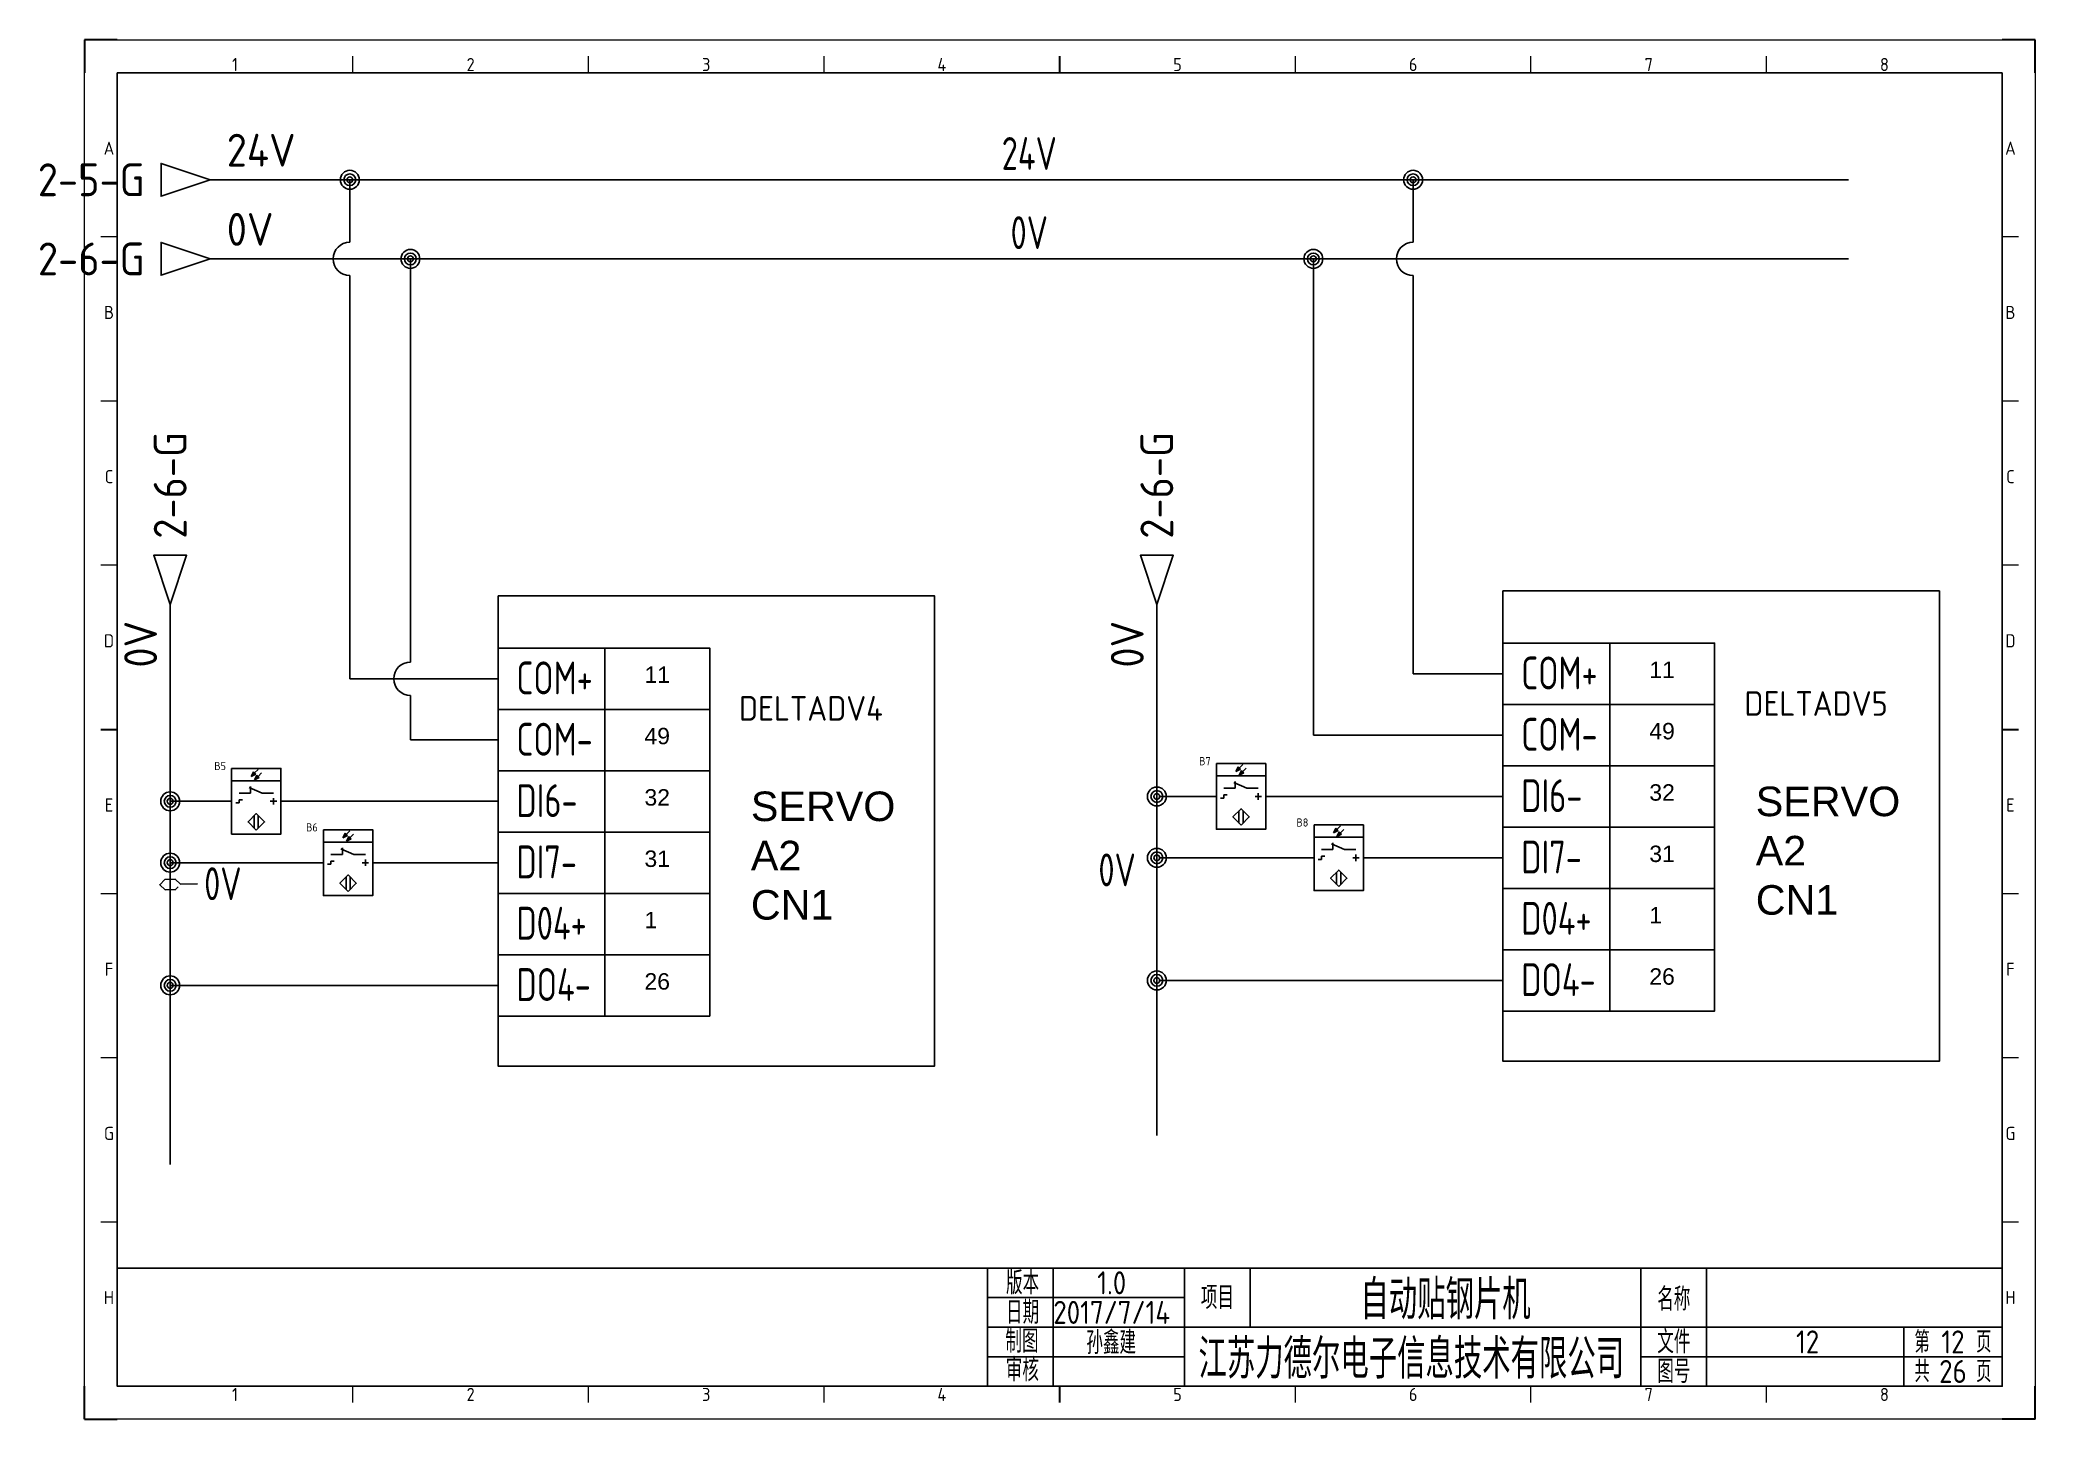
# Model space of a CAD drawing. Header units: millimetres. Extents: x 2023 to 2326, y 1387 to 1597.
import ezdxf
from ezdxf.enums import TextEntityAlignment as Align

# ---------------------------------------------------------------- set-up
doc = ezdxf.new("R2010")
doc.units = ezdxf.units.MM
for name, color, linetype in [('AE_BOR', 1, 'Continuous'), ('SYMS', 7, 'Continuous'), ('TAGS', 150, 'Continuous'), ('TERMS', 123, 'Continuous'), ('WIRENO', 72, 'Continuous'), ('WIREREF_DEST', 52, 'Continuous'), ('WIRES', 7, 'Continuous'), ('XREF', 7, 'Continuous'), ('图框_标题栏属性', 1, 'Continuous'), ('图框_标题栏文字', 6, 'Continuous')]:
    doc.layers.add(name, color=color, linetype=linetype)
doc.styles.add('ACGBTS', font='ISOCP.SHX')
doc.styles.get("Standard").update_dxf_attribs({"font": 'arial.ttf'})
doc.styles.add('WD_IEC', font='isocp2.shx', dxfattribs={"width": 0.9, "height": 4, "bigfont": 'gbcbig.shx'})
doc.styles.add('工程字', font='gbenor.shx', dxfattribs={"bigfont": 'gbcbig.shx'})

# ---------------------------------------------------------------- blocks, each defined once
blk = doc.blocks.new('Border')
for p, q in [((584, 410), (10, 410)), ((10, 410), (10, 10)), ((584, 10), (584, 410)), ((10, 10), (584, 10))]:
    blk.add_line(p, q)
at = {"layer": 'AE_BOR', "color": 1, "lineweight": 30}
for p, q in [((10, 420), (0, 420)), ((0, 420), (0, 410)), ((594, 420), (584, 420)), ((594, 410), (594, 420)), ((297, 410), (297, 415)), ((5, 210), (10, 210)), ((584, 210), (589, 210)), ((0, 0), (0, 10)), ((297, 5), (297, 10)), ((594, 0), (594, 10)), ((0, 0), (10, 0)), ((594, 0), (584, 0))]:
    blk.add_line(p, q, dxfattribs=at)
at = {"layer": 'AE_BOR', "color": 1, "lineweight": 15}
for p, q in [((0, 420), (594, 420)), ((0, 0), (0, 420)), ((594, 420), (594, 0)), ((81.75, 410), (81.75, 415)), ((153.5, 410), (153.5, 415)), ((225.25, 410), (225.25, 415)), ((368.75, 410), (368.75, 415)), ((440.5, 410), (440.5, 415)), ((512.25, 410), (512.25, 415)), ((10, 360), (5, 360)), ((589, 360), (584, 360)), ((10, 310), (5, 310)), ((589, 310), (584, 310)), ((10, 260), (5, 260)), ((589, 260), (584, 260)), ((10, 160), (5, 160)), ((589, 160), (584, 160)), ((10, 110), (5, 110)), ((589, 110), (584, 110)), ((10, 60), (5, 60)), ((589, 60), (584, 60)), ((81.75, 5), (81.75, 10)), ((153.5, 5), (153.5, 10)), ((225.25, 5), (225.25, 10)), ((368.75, 5), (368.75, 10)), ((440.5, 5), (440.5, 10)), ((512.25, 5), (512.25, 10)), ((594, 0), (0, 0))]:
    blk.add_line(p, q, dxfattribs=at)
at = {"layer": 'AE_BOR', "color": 1, "lineweight": 15, "style": 'ACGBTS'}
for s, p in [('1', (45.875, 412.5)), ('2', (117.625, 412.5)), ('3', (189.375, 412.5)), ('4', (261.125, 412.5)), ('5', (332.875, 412.5)), ('6', (404.625, 412.5)), ('7', (476.375, 412.5)), ('8', (548.125, 412.5)), ('A', (7.5, 387)), ('A', (586.5, 387)), ('B', (7.5, 337)), ('B', (586.5, 337)), ('C', (7.5, 287)), ('C', (586.5, 287)), ('D', (7.5, 237)), ('D', (586.5, 237)), ('E', (7.5, 187)), ('E', (586.5, 187)), ('F', (7.5, 137)), ('F', (586.5, 137)), ('G', (7.5, 87)), ('G', (586.5, 87)), ('H', (7.5, 37)), ('H', (586.5, 37)), ('1', (45.875, 7.5)), ('2', (117.625, 7.5)), ('3', (189.375, 7.5)), ('4', (261.125, 7.5)), ('5', (332.875, 7.5)), ('6', (404.625, 7.5)), ('7', (476.375, 7.5)), ('8', (548.125, 7.5))]:
    blk.add_text(s, height=4, dxfattribs=at).set_placement(p, align=Align.MIDDLE)
blk = doc.blocks.new('LdrDkA4')
for p, q in [((132.5, 0), (132.5, 18)), ((142.5, 0), (142.5, 18)), ((162.5, 0), (162.5, 18)), ((162.5, 0), (162.5, 18)), ((162.5, 0), (162.5, 18)), ((172.5, 18), (172.5, 13.5)), ((232, 0), (232, 18)), ((242, 0), (242, 18)), ((132.5, 13.5), (162.5, 13.5)), ((172.5, 13.5), (172.5, 9)), ((132.5, 9), (162.99, 9)), ((162.5, 9), (287, 9)), ((272, 0), (272, 9)), ((132.5, 4.5), (162.5, 4.5)), ((232, 4.5), (287, 4.5)), ((142.5, 2.09), (142.5, 2.09)), ((142.5, 2.09), (142.5, 2.09))]:
    blk.add_line(p, q)
blk.add_lwpolyline([(132.5, 18), (0, 18), (0, 0), (132.5, 0)], close=True)
blk.add_lwpolyline([(132.5, 0), (287, 0), (287, 18), (132.5, 18)])
at = {"flags": 9}
blk.add_attdef('WD_TB', (0, 0), '', height=2.5, dxfattribs=at)
at = {"layer": '图框_标题栏属性', "style": '工程字'}
for tag, height, p in [('版本', 3.5, (151.42, 15.75)), ('项目', 6, (202.25, 13.5)), ('名称', 3.5, (264.42, 13.27)), ('日期', 3.5, (151.42, 11.25)), ('制图', 3.5, (151.34, 6.85)), ('公司名称', 6, (197.03, 4.5)), ('文件', 3.5, (257.37, 6.75)), ('页数', 3.5, (279.5, 6.75)), ('审核', 3.5, (151.65, 2.36)), ('图号', 3.5, (257.37, 2.25)), ('总数', 3.5, (279.5, 2.25))]:
    blk.add_attdef(tag, text='', height=height, dxfattribs=at).set_placement(p, align=Align.MIDDLE)
at = {"layer": '图框_标题栏文字', "style": '工程字'}
for s, height, p in [('版本', 3.5, (137.85, 15.75)), ('项目', 3.5, (167.5, 13.5)), ('名称', 3.5, (237, 13.27)), ('日期', 3.5, (137.85, 11.25)), ('制图', 3.5, (137.75, 6.85)), ('文件', 3.5, (237, 6.75)), ('第    页', 3.25, (279.5, 6.75)), ('审核', 3.5, (137.81, 2.51)), ('图号', 3.5, (237, 2.25)), ('共    页', 3.25, (279.5, 2.25))]:
    blk.add_text(s, height=height, dxfattribs=at).set_placement(p, align=Align.MIDDLE_CENTER)
blk = doc.blocks.new('HA1D3')
blk.add_lwpolyline([(0, 0), (-3.75, -1.25), (-3.75, 1.25)], close=True)
at = {"style": 'WD_IEC'}
for tag, p, height, flags in [('WIRENO', (1.25, 1), 2.5, 8), ('X1TERM01', (0, 0), 0.32, 1)]:
    blk.add_attdef(tag, p, '', height=height, dxfattribs=dict(at, flags=flags))
at = {"style": 'WD_IEC', "flags": 1}
blk.add_attdef('SIGCODE', text='', height=1, dxfattribs=at).set_placement((-2.5, 1.8), align=Align.RIGHT)
at = {"style": 'WD_IEC'}
blk.add_attdef('XREF', text='', height=2.5, dxfattribs=at).set_placement((-5, 0), align=Align.MIDDLE_RIGHT)
blk.add_attdef('DESC1', text='', height=2.5, dxfattribs=at).set_placement((1.25, -1), align=Align.TOP_LEFT)
blk = doc.blocks.new('WD_WNH')
at = {"linetype": 'Continuous', "style": 'WD_IEC', "width": 0.8}
blk.add_attdef('WIRENO', text='', height=2.5, dxfattribs=at).set_placement((0, 0.75), align=Align.CENTER)
at = {"style": 'WD_IEC', "flags": 1}
for tag, p in [('W08USER', (0, 0.375)), ('W04USER', (0, 0.875)), ('W05USER', (0, 0.75)), ('W09USER', (0, 0.25)), ('W03USER', (0, 1)), ('W06USER', (0, 0.625)), ('W07USER', (0, 0.5)), ('W02USER', (0, 1.125)), ('W01USER', (0, 1.25)), ('W10USER', (0, 0.125))]:
    blk.add_attdef(tag, text='', height=0.08, dxfattribs=at).set_placement(p, align=Align.CENTER)
blk = doc.blocks.new('ASDA2')
for points in [[(-33.23, 68.64), (33.23, 68.64), (33.23, -2.96), (-33.23, -2.96)], [(-33.23, 60.7), (-16.95, 60.7), (-16.95, 51.36), (-33.23, 51.36)], [(-16.95, 60.7), (-0.99, 60.7), (-0.99, 51.36), (-16.95, 51.36)], [(-33.23, 51.36), (-16.95, 51.36), (-16.95, 42.02), (-33.23, 42.02)], [(-16.95, 51.36), (-0.99, 51.36), (-0.99, 42.02), (-16.95, 42.02)], [(-33.23, 42.02), (-16.95, 42.02), (-16.95, 32.68), (-33.23, 32.68)], [(-16.95, 42.02), (-0.99, 42.02), (-0.99, 32.68), (-16.95, 32.68)], [(-33.23, 32.68), (-16.95, 32.68), (-16.95, 23.35), (-33.23, 23.35)], [(-16.95, 32.68), (-0.99, 32.68), (-0.99, 23.35), (-16.95, 23.35)], [(-33.23, 23.35), (-16.95, 23.35), (-16.95, 14.01), (-33.23, 14.01)], [(-16.95, 23.35), (-0.99, 23.35), (-0.99, 14.01), (-16.95, 14.01)], [(-33.23, 14.01), (-16.95, 14.01), (-16.95, 4.67), (-33.23, 4.67)], [(-16.95, 14.01), (-0.99, 14.01), (-0.99, 4.67), (-16.95, 4.67)]]:
    blk.add_lwpolyline(points, close=True)
at = {"attachment_point": 1}
for s, width, gutter_width, insert, char_height in [('11', 8.0121, 12.5, (-10.93, 57.89), 2.5), ('49', 8.0121, 12.5, (-10.93, 48.55), 2.5), ('32', 8.0121, 12.5, (-10.93, 39.21), 2.5), ('SERVO A2\\PCN1', 19.7866, 8.12, (5.27, 38.85), 4.5), ('31', 8.0121, 12.5, (-10.93, 29.87), 2.5), ('1', 8.0121, 12.5, (-10.93, 20.53), 2.5), ('26', 8.0121, 12.5, (-10.93, 11.19), 2.5)]:
    blk.add_mtext_dynamic_manual_height_columns(s, width=width, gutter_width=gutter_width, heights=[0], dxfattribs=dict(at, insert=insert, char_height=char_height))
at = {"style": 'WD_IEC'}
for tag, p in [('INST', (-64.64, 65.14)), ('LOC', (-64.64, 59.89)), ('RATING1', (-64.64, 47.89)), ('TAG1', (25.36, 49.63)), ('XREF', (-64.64, 41.89)), ('DESC1', (-64.64, 36.11)), ('DESC2', (-64.64, 30.86)), ('DESC3', (-64.64, 25.61))]:
    blk.add_attdef(tag, text='', height=3.75, dxfattribs=at).set_placement(p, align=Align.RIGHT)
at = {"style": 'WD_IEC', "flags": 1}
for tag, p, height in [('MFG', (-88.98, 59.89), 2.25), ('CAT', (-88.98, 56.14), 2.25), ('X4TERM01', (-33.23, 56.03), 0.08), ('X4TERM02', (-33.23, 46.69), 0.08), ('X4TERM03', (-33.23, 37.35), 0.08), ('ASSYCODE', (-91.61, 29.14), 1.5), ('FAMILY', (-91.61, 26.89), 1.5), ('X4TERM04', (-33.23, 28.02), 0.08), ('CATDESC', (-91.61, 24.64), 1.5), ('X4TERM05', (-33.23, 18.68), 0.08), ('X4TERM06', (-33.23, 9.34), 0.08)]:
    blk.add_attdef(tag, p, '', height=height, dxfattribs=at)
at = {"style": 'WD_IEC', "width": 0.8}
for tag, p in [('TERM01', (-30.43, 53.65)), ('TERM02', (-30.43, 44.31)), ('TERM03', (-30.43, 34.97)), ('TERM04', (-30.43, 25.63)), ('TERM05', (-30.43, 16.29)), ('TERM06', (-30.43, 6.95))]:
    blk.add_attdef(tag, p, '', height=5, dxfattribs=at)
blk = doc.blocks.new('WDDOT')
for radius in [0.72, 0.449, 0.223]:
    blk.add_circle((0, 0), radius)
blk = doc.blocks.new('HA1D2')
blk.add_lwpolyline([(0, 0), (-1.25, 3.75), (1.25, 3.75)], close=True)
at = {"style": 'WD_IEC'}
blk.add_attdef('XREF', text='', height=2.5, rotation=90, dxfattribs=at).set_placement((0, 5), align=Align.MIDDLE_LEFT)
at = {"style": 'WD_IEC', "flags": 1}
blk.add_attdef('SIGCODE', text='', height=1, dxfattribs=at).set_placement((-2.5, 1.8), align=Align.RIGHT)
blk.add_attdef('X8TERM01', (0, 0), '', height=0.32, dxfattribs=at)
at = {"style": 'WD_IEC', "flags": 8}
blk.add_attdef('WIRENO', text='', height=2.5, rotation=90, dxfattribs=at).set_placement((-1, -1.25), align=Align.RIGHT)
at = {"style": 'WD_IEC'}
blk.add_attdef('DESC1', text='', height=2.5, rotation=90, dxfattribs=at).set_placement((1, -1.25), align=Align.TOP_RIGHT)
blk = doc.blocks.new('WD_WNV')
at = {"linetype": 'Continuous', "style": 'WD_IEC', "width": 0.8}
blk.add_attdef('WIRENO', text='', height=2.5, dxfattribs=at).set_placement((-1.6, 0), align=Align.MIDDLE_RIGHT)
at = {"style": 'WD_IEC', "flags": 1}
for tag, p in [('W08USER', (-1, 0.375)), ('W04USER', (-1, 0.875)), ('W05USER', (-1, 0.75)), ('W09USER', (-1, 0.25)), ('W03USER', (-1, 1)), ('W06USER', (-1, 0.625)), ('W07USER', (-1, 0.5)), ('W02USER', (-1, 1.125)), ('W01USER', (-1, 1.25)), ('W10USER', (-1, 0.125))]:
    blk.add_attdef(tag, text='', height=0.08, dxfattribs=at).set_placement(p, align=Align.CENTER)
blk = doc.blocks.new('HPE12PE2')
for p, q in [((7.5, 6.25), (-7.5, 6.25)), ((-0.88, 9.01), (-1.59, 7.59)), ((-1.59, 7.59), (-0.18, 8.3)), ((-0.18, 8.3), (-0.88, 9.01)), ((-0.53, 8.66), (0.53, 9.72)), ((0.18, 7.95), (-0.53, 6.53)), ((-0.53, 6.53), (0.88, 7.24)), ((0.88, 7.24), (0.18, 7.95)), ((0.53, 7.59), (1.59, 8.66)), ((-1.75, 2.5), (-5.25, 2.5)), ((-5.25, -0.5), (-5.25, 0.5)), ((-5.25, 0.5), (-4.25, 0.5)), ((1.75, 2.5), (-2.19, 4.25)), ((-1.75, 2.5), (-1.75, 4.51)), ((5.25, 2.5), (1.75, 2.5)), ((6.25, 0), (4.25, 0)), ((5.25, 1), (5.25, -1)), ((-6.25, -0.5), (-5.25, -0.5)), ((-0.63, -8.12), (-0.63, -4.38)), ((0.62, -8.12), (0.62, -4.38))]:
    blk.add_line(p, q)
for points in [[(-7.5, 10), (-7.5, -10), (7.5, -10), (7.5, 10)], [(0, -8.75), (-2.5, -6.25), (0, -3.75), (2.5, -6.25)]]:
    blk.add_lwpolyline(points, close=True)
for points in [[(-0.18, 8.3), (-0.88, 9.01), (-1.59, 7.59)], [(0.88, 7.24), (0.18, 7.95), (-0.53, 6.53)]]:
    blk.add_solid(points)
at = {"style": 'WD_IEC'}
for tag, p in [('INST', (-9.25, 16.5)), ('LOC', (-9.25, 13)), ('TAG1', (-9.25, 9.5)), ('DESC1', (-9.25, -13.85)), ('XREF', (-9.25, -10)), ('DESC2', (-9.25, -17.35)), ('WDTAGALT', (-9, -24.5)), ('DESC3', (-9.25, -20.85))]:
    blk.add_attdef(tag, text='', height=2.5, dxfattribs=at).set_placement(p, align=Align.RIGHT)
for tag, p, height, flags in [('MFG', (10.25, 12.75), 1.5, 1), ('CAT', (10.25, 10.25), 1.5, 1), ('X4TERM01', (-7.5, 0), 0.32, 1), ('X1TERM02', (7.5, 0), 0.32, 1), ('TERM02', (8.5, 1), 2, 8), ('ASSYCODE', (8.5, -10.25), 1, 1), ('FAMILY', (8.5, -11.75), 1, 1), ('CATDESC', (8.5, -13.25), 1, 1)]:
    blk.add_attdef(tag, p, '', height=height, dxfattribs=dict(at, flags=flags))
at = {"style": 'WD_IEC', "flags": 8}
blk.add_attdef('TERM01', text='', height=2, dxfattribs=at).set_placement((-8.5, 1), align=Align.RIGHT)

msp = doc.modelspace()

# ---------------------------------------------------------------- linework, layer by layer
at = {"layer": 'WIRENO'}
msp.add_lwpolyline([(2046.52, 1468.9), (2043.95, 1468.85), (2043.14, 1469.62), (2041.55, 1469.59), (2040.78, 1468.78), (2041.59, 1468.01), (2043.17, 1468.04), (2043.56, 1468.44)], dxfattribs=at)
at = {"layer": 'WIRES'}
for p, q in [((2048.47, 1576.12), (2297.86, 1576.12)), ((2069.71, 1566.61), (2069.71, 1576.12)), ((2231.59, 1566.61), (2231.59, 1576.12)), ((2048.47, 1564.07), (2297.86, 1564.07)), ((2069.71, 1500.15), (2069.71, 1561.53)), ((2078.93, 1502.69), (2078.93, 1564.07)), ((2216.41, 1491.56), (2216.41, 1564.07)), ((2231.59, 1500.9), (2231.59, 1561.53)), ((2042.36, 1511.46), (2042.36, 1426.17)), ((2192.58, 1511.46), (2192.58, 1430.62)), ((2245.27, 1500.9), (2231.59, 1500.9)), ((2092.27, 1500.15), (2069.71, 1500.15)), ((2078.93, 1490.82), (2078.93, 1497.61)), ((2245.27, 1491.56), (2216.41, 1491.56)), ((2092.27, 1490.82), (2078.93, 1490.82)), ((2051.72, 1481.48), (2042.36, 1481.48)), ((2092.27, 1481.48), (2059.22, 1481.48)), ((2201.65, 1482.22), (2192.9, 1482.22)), ((2245.27, 1482.22), (2209.15, 1482.22)), ((2065.7, 1472.14), (2042.36, 1472.14)), ((2092.27, 1472.14), (2073.2, 1472.14)), ((2216.52, 1472.88), (2192.9, 1472.88)), ((2245.27, 1472.88), (2224.02, 1472.88)), ((2092.27, 1453.46), (2042.36, 1453.46)), ((2245.27, 1454.21), (2192.9, 1454.21))]:
    msp.add_line(p, q, dxfattribs=at)
for centre in [(2069.71, 1564.07), (2231.59, 1564.07), (2078.93, 1500.15)]:
    msp.add_arc(centre, 2.54, 90, 270, dxfattribs=at)

# ---------------------------------------------------------------- block references
msp.add_blockref('LdrDkA4', (2034.29, 1392.42)).add_auto_attribs({'总数': '26', '页数': '12', '文件': '12', '公司名称': '江苏力德尔电子信息技术有限公司', '项目': '自动贴钢片机', '制图': '孙鑫建', '日期': '2017/7/14', '版本': '1.0'})
at = {"layer": 'AE_BOR', "xscale": 0.5, "yscale": 0.5, "zscale": 0.5}
msp.add_blockref('Border', (2029.29, 1387.42), dxfattribs=at)
at = {"layer": 'SYMS'}
ref = msp.add_blockref('HA1D3', (2048.47, 1576.12), dxfattribs=dict(at, xscale=2, yscale=2, zscale=2))
ref.add_attrib('XREF', '2-5-G', dxfattribs={"layer": 'XREF', "height": 5, "style": 'WD_IEC'}).set_placement((2038.47, 1576.12), align=Align.MIDDLE_RIGHT)
ref.add_attrib('WIRENO', '24V', (2050.97, 1578.12), dxfattribs={"layer": 'WIREREF_DEST', "height": 5, "style": 'WD_IEC', "flags": 8})
at = {"layer": 'SYMS', "xscale": 2, "yscale": 2, "zscale": 2}
for p in [(2069.71, 1576.12), (2231.59, 1576.12), (2078.93, 1564.07), (2216.41, 1564.07), (2042.36, 1481.48), (2192.58, 1482.22), (2042.36, 1472.14), (2192.58, 1472.88), (2192.58, 1454.21), (2042.36, 1453.46)]:
    msp.add_blockref('WDDOT', p, dxfattribs=at)
at = {"layer": 'SYMS'}
ref = msp.add_blockref('HA1D3', (2048.47, 1564.07), dxfattribs=dict(at, xscale=2, yscale=2, zscale=2))
ref.add_attrib('XREF', '2-6-G', dxfattribs={"layer": 'XREF', "height": 5, "style": 'WD_IEC'}).set_placement((2038.47, 1564.07), align=Align.MIDDLE_RIGHT)
ref.add_attrib('WIRENO', '0V', (2050.97, 1566.07), dxfattribs={"layer": 'WIREREF_DEST', "height": 5, "style": 'WD_IEC', "flags": 8})
ref = msp.add_blockref('HA1D2', (2042.36, 1511.46), dxfattribs=dict(at, xscale=2, yscale=2, zscale=2))
ref.add_attrib('XREF', '2-6-G', dxfattribs={"layer": 'XREF', "height": 5, "rotation": 90, "style": 'WD_IEC'}).set_placement((2042.36, 1521.46), align=Align.MIDDLE_LEFT)
ref.add_attrib('WIRENO', '0V', dxfattribs={"layer": 'WIREREF_DEST', "height": 5, "rotation": 90, "style": 'WD_IEC', "flags": 8}).set_placement((2040.36, 1508.96), align=Align.RIGHT)
ref = msp.add_blockref('HA1D2', (2192.58, 1511.46), dxfattribs=dict(at, xscale=2, yscale=2, zscale=2))
ref.add_attrib('XREF', '2-6-G', dxfattribs={"layer": 'XREF', "height": 5, "rotation": 90, "style": 'WD_IEC'}).set_placement((2192.58, 1521.46), align=Align.MIDDLE_LEFT)
ref.add_attrib('WIRENO', '0V', dxfattribs={"layer": 'WIREREF_DEST', "height": 5, "rotation": 90, "style": 'WD_IEC', "flags": 8}).set_placement((2190.58, 1508.96), align=Align.RIGHT)
ref = msp.add_blockref('ASDA2', (2278.49, 1444.87), dxfattribs=at)
ref.add_attrib('TERM06', 'DO4-', (2248.06, 1451.82), dxfattribs={"layer": 'TERMS', "height": 5, "style": 'WD_IEC', "width": 0.8})
ref.add_attrib('TERM05', 'D04+', (2248.06, 1461.16), dxfattribs={"layer": 'TERMS', "height": 5, "style": 'WD_IEC', "width": 0.8})
ref.add_attrib('TERM04', 'DI7-', (2248.06, 1470.5), dxfattribs={"layer": 'TERMS', "height": 5, "style": 'WD_IEC', "width": 0.8})
ref.add_attrib('TERM03', 'DI6-', (2248.06, 1479.84), dxfattribs={"layer": 'TERMS', "height": 5, "style": 'WD_IEC', "width": 0.8})
ref.add_attrib('TERM02', 'COM-', (2248.06, 1489.18), dxfattribs={"layer": 'TERMS', "height": 5, "style": 'WD_IEC', "width": 0.8})
ref.add_attrib('TERM01', 'COM+', (2248.06, 1498.52), dxfattribs={"layer": 'TERMS', "height": 5, "style": 'WD_IEC', "width": 0.8})
ref.add_attrib('TAG1', 'DELTADV5', dxfattribs={"layer": 'TAGS', "height": 3.75, "style": 'WD_IEC'}).set_placement((2303.86, 1494.5), align=Align.RIGHT)
ref = msp.add_blockref('ASDA2', (2125.5, 1444.12), dxfattribs=at)
ref.add_attrib('TERM06', 'DO4-', (2095.07, 1451.08), dxfattribs={"layer": 'TERMS', "height": 5, "style": 'WD_IEC', "width": 0.8})
ref.add_attrib('TERM05', 'D04+', (2095.07, 1460.42), dxfattribs={"layer": 'TERMS', "height": 5, "style": 'WD_IEC', "width": 0.8})
ref.add_attrib('TERM04', 'DI7-', (2095.07, 1469.76), dxfattribs={"layer": 'TERMS', "height": 5, "style": 'WD_IEC', "width": 0.8})
ref.add_attrib('TERM03', 'DI6-', (2095.07, 1479.09), dxfattribs={"layer": 'TERMS', "height": 5, "style": 'WD_IEC', "width": 0.8})
ref.add_attrib('TERM02', 'COM-', (2095.07, 1488.43), dxfattribs={"layer": 'TERMS', "height": 5, "style": 'WD_IEC', "width": 0.8})
ref.add_attrib('TERM01', 'COM+', (2095.07, 1497.77), dxfattribs={"layer": 'TERMS', "height": 5, "style": 'WD_IEC', "width": 0.8})
ref.add_attrib('TAG1', 'DELTADV4', dxfattribs={"layer": 'TAGS', "height": 3.75, "style": 'WD_IEC'}).set_placement((2150.86, 1493.76), align=Align.RIGHT)
ref = msp.add_blockref('HPE12PE2', (2055.47, 1481.48), dxfattribs=dict(at, xscale=0.5, yscale=0.5, zscale=0.5))
ref.add_attrib('TAG1', 'B5', dxfattribs={"layer": 'TAGS', "height": 1.25, "style": 'WD_IEC'}).set_placement((2050.85, 1486.23), align=Align.RIGHT)
ref = msp.add_blockref('HPE12PE2', (2205.4, 1482.22), dxfattribs=dict(at, xscale=0.5, yscale=0.5, zscale=0.5))
ref.add_attrib('TAG1', 'B7', dxfattribs={"layer": 'TAGS', "height": 1.25, "style": 'WD_IEC'}).set_placement((2200.77, 1486.97), align=Align.RIGHT)
ref = msp.add_blockref('HPE12PE2', (2069.45, 1472.14), dxfattribs=dict(at, xscale=0.5, yscale=0.5, zscale=0.5))
ref.add_attrib('TAG1', 'B6', dxfattribs={"layer": 'TAGS', "height": 1.25, "style": 'WD_IEC'}).set_placement((2064.83, 1476.89), align=Align.RIGHT)
ref = msp.add_blockref('HPE12PE2', (2220.27, 1472.88), dxfattribs=dict(at, xscale=0.5, yscale=0.5, zscale=0.5))
ref.add_attrib('TAG1', 'B8', dxfattribs={"layer": 'TAGS', "height": 1.25, "style": 'WD_IEC'}).set_placement((2215.65, 1477.63), align=Align.RIGHT)
at = {"layer": 'WIRENO'}
ref = msp.add_blockref('WD_WNH', (2173.16, 1576.12), dxfattribs=dict(at, xscale=2, yscale=2, zscale=2))
ref.add_attrib('WIRENO', '24V', dxfattribs={"linetype": 'Continuous', "height": 5, "style": 'WD_IEC', "width": 0.8}).set_placement((2173.16, 1577.62), align=Align.CENTER)
ref = msp.add_blockref('WD_WNH', (2173.16, 1564.07), dxfattribs=dict(at, xscale=2, yscale=2, zscale=2))
ref.add_attrib('WIRENO', '0V', dxfattribs={"linetype": 'Continuous', "height": 5, "style": 'WD_IEC', "width": 0.8}).set_placement((2173.16, 1565.57), align=Align.CENTER)
ref = msp.add_blockref('WD_WNV', (2192.58, 1471.04), dxfattribs=dict(at, xscale=2, yscale=2, zscale=2))
ref.add_attrib('WIRENO', '0V', dxfattribs={"linetype": 'Continuous', "height": 5, "style": 'WD_IEC', "width": 0.8}).set_placement((2189.38, 1471.04), align=Align.MIDDLE_RIGHT)
ref = msp.add_blockref('WD_WNV', (2042.36, 1468.81), dxfattribs=dict(at, xscale=2, yscale=2, zscale=2))
ref.add_attrib('WIRENO', '0V', dxfattribs={"linetype": 'Continuous', "height": 5, "style": 'WD_IEC', "width": 0.8}).set_placement((2053.23, 1468.93), align=Align.MIDDLE_RIGHT)

doc.saveas('drawing.dxf')
